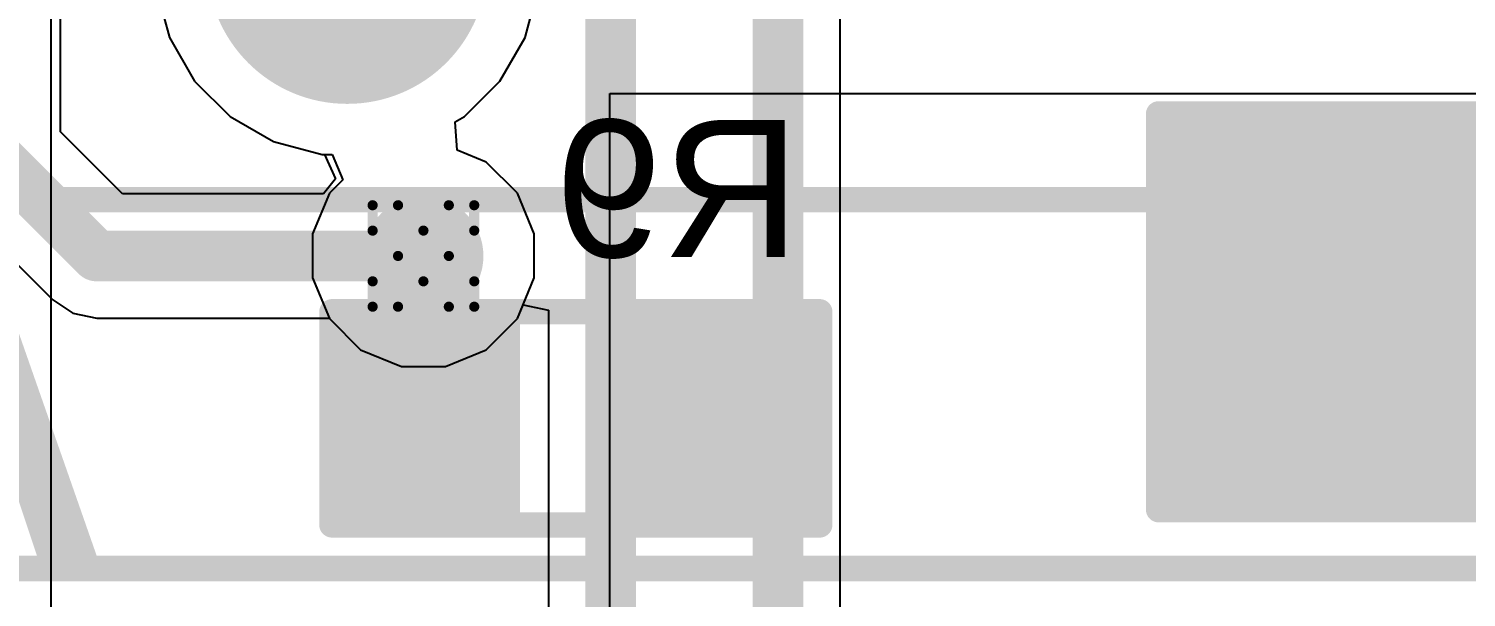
# Model space of a CAD drawing. Header units: inches. Extents: x -6 to 328, y -6 to 90.
# Drawn here: x 15.78 to 22.96, y 14.84 to 17.69 of the extents above; entities that cross this region are included whole.
import ezdxf

# ---------------------------------------------------------------- set-up
doc = ezdxf.new("R2010")
doc.units = ezdxf.units.IN
for name, color, linetype in [('Bottom Layer', 5, 'Continuous'), ('Bottom Overlay', 54, 'Continuous'), ('Bottom Paste', 16, 'Continuous'), ('Bottom Solder', 6, 'Continuous'), ('Drill Drawing', 1, 'Continuous'), ('GND', 76, 'Continuous'), ('Pad Holes', 156, 'Continuous'), ('PWR', 16, 'Continuous'), ('Top Layer', 1, 'Continuous'), ('Top Overlay', 2, 'Continuous'), ('Via Holes', 16, 'Continuous')]:
    doc.layers.add(name, color=color, linetype=linetype)
doc.styles.add('Arial', font='', dxfattribs={"height": 0.2})
doc.styles.add('Arial_Bold', font='', dxfattribs={"height": 0.2})
doc.styles.get('Arial').set_extended_font_data('Arial')
doc.styles.get('Arial_Bold').set_extended_font_data('Arial', bold=True)

# ---------------------------------------------------------------- blocks, each defined once
blk = doc.blocks.new('R___1206_B_31')
at = {"layer": 'Bottom Layer'}
for points in [[(-2.032, 0.889), (-0.508, 0.889), (-0.508, -0.889), (-2.032, -0.889)], [(0.508, 0.889), (2.032, 0.889), (2.032, -0.889), (0.508, -0.889)]]:
    blk.add_hatch(color=5, dxfattribs=at).paths.add_polyline_path(points)
at = {"layer": 'Bottom Paste'}
for points in [[(-2.032, 0.889), (-0.508, 0.889), (-0.508, -0.889), (-2.032, -0.889)], [(0.508, 0.889), (2.032, 0.889), (2.032, -0.889), (0.508, -0.889)]]:
    blk.add_hatch(color=16, dxfattribs=at).paths.add_polyline_path(points)
at = {"layer": 'Bottom Solder'}
for points in [[(-2.1336, 0.9906), (-0.4064, 0.9906), (-0.4064, -0.9906), (-2.1336, -0.9906)], [(0.4064, 0.9906), (2.1336, 0.9906), (2.1336, -0.9906), (0.4064, -0.9906)]]:
    blk.add_hatch(color=6, dxfattribs=at).paths.add_polyline_path(points)
at = {"layer": 'Bottom Overlay'}
for points in [[(-2.1336, 0.9906, 0.127, 0.127, 0), (-2.1336, -0.9906, 0.127, 0.127, 0)], [(2.1336, 0.9906, 0.127, 0.127, 0), (-2.1336, 0.9906, 0.127, 0.127, 0)], [(2.1336, 0.9906, 0.127, 0.127, 0), (2.1336, -0.9906, 0.127, 0.127, 0)], [(2.1336, -0.9906, 0.127, 0.127, 0), (-2.1336, -0.9906, 0.127, 0.127, 0)]]:
    blk.add_lwpolyline(points, format="xyseb", dxfattribs=at)
for points in [[(-2.16535, 0.9906, 0.0635, 0.0635, 1), (-2.10185, 0.9906, 0.0635, 0.0635, 1)], [(-2.16535, 0.9906, 0.0635, 0.0635, 1), (-2.10185, 0.9906, 0.0635, 0.0635, 1)], [(2.10185, 0.9906, 0.0635, 0.0635, 1), (2.16535, 0.9906, 0.0635, 0.0635, 1)], [(2.10185, 0.9906, 0.0635, 0.0635, 1), (2.16535, 0.9906, 0.0635, 0.0635, 1)], [(-2.16535, -0.9906, 0.0635, 0.0635, 1), (-2.10185, -0.9906, 0.0635, 0.0635, 1)], [(-2.16535, -0.9906, 0.0635, 0.0635, 1), (-2.10185, -0.9906, 0.0635, 0.0635, 1)], [(2.10185, -0.9906, 0.0635, 0.0635, 1), (2.16535, -0.9906, 0.0635, 0.0635, 1)], [(2.10185, -0.9906, 0.0635, 0.0635, 1), (2.16535, -0.9906, 0.0635, 0.0635, 1)]]:
    blk.add_lwpolyline(points, format="xyseb", close=True, dxfattribs=at)
blk = doc.blocks.new('R___0603_B_33')
at = {"layer": 'Bottom Layer'}
for points in [[(-1.143, -0.4445), (-1.143, 0.4445), (-0.381, 0.4445), (-0.381, -0.4445)], [(0.381, -0.4445), (0.381, 0.4445), (1.143, 0.4445), (1.143, -0.4445)]]:
    blk.add_hatch(color=5, dxfattribs=at).paths.add_polyline_path(points)
at = {"layer": 'Bottom Paste'}
for points in [[(-1.143, -0.4445), (-1.143, 0.4445), (-0.381, 0.4445), (-0.381, -0.4445)], [(0.381, -0.4445), (0.381, 0.4445), (1.143, 0.4445), (1.143, -0.4445)]]:
    blk.add_hatch(color=16, dxfattribs=at).paths.add_polyline_path(points)
at = {"layer": 'Bottom Solder'}
for points in [[(-1.2446, -0.5461), (-1.2446, 0.5461), (-0.2794, 0.5461), (-0.2794, -0.5461)], [(0.2794, -0.5461), (0.2794, 0.5461), (1.2446, 0.5461), (1.2446, -0.5461)]]:
    blk.add_hatch(color=6, dxfattribs=at).paths.add_polyline_path(points)
at = {"layer": 'Bottom Overlay'}
for points in [[(-1.2192, 0.5334, 0.127, 0.127, 0), (1.2192, 0.5334, 0.127, 0.127, 0)], [(-1.2192, -0.5334, 0.127, 0.127, 0), (-1.2192, 0.5334, 0.127, 0.127, 0)], [(1.2192, -0.5334, 0.127, 0.127, 0), (1.2192, 0.5334, 0.127, 0.127, 0)], [(-1.2192, -0.5334, 0.127, 0.127, 0), (1.2192, -0.5334, 0.127, 0.127, 0)]]:
    blk.add_lwpolyline(points, format="xyseb", dxfattribs=at)
for points in [[(-1.25095, 0.5334, 0.0635, 0.0635, 1), (-1.18745, 0.5334, 0.0635, 0.0635, 1)], [(-1.25095, 0.5334, 0.0635, 0.0635, 1), (-1.18745, 0.5334, 0.0635, 0.0635, 1)], [(1.18745, 0.5334, 0.0635, 0.0635, 1), (1.25095, 0.5334, 0.0635, 0.0635, 1)], [(1.18745, 0.5334, 0.0635, 0.0635, 1), (1.25095, 0.5334, 0.0635, 0.0635, 1)], [(-1.25095, -0.5334, 0.0635, 0.0635, 1), (-1.18745, -0.5334, 0.0635, 0.0635, 1)], [(-1.25095, -0.5334, 0.0635, 0.0635, 1), (-1.18745, -0.5334, 0.0635, 0.0635, 1)], [(1.18745, -0.5334, 0.0635, 0.0635, 1), (1.25095, -0.5334, 0.0635, 0.0635, 1)], [(1.18745, -0.5334, 0.0635, 0.0635, 1), (1.25095, -0.5334, 0.0635, 0.0635, 1)]]:
    blk.add_lwpolyline(points, format="xyseb", close=True, dxfattribs=at)
blk = doc.blocks.new('HR963370A_51')
at = {"layer": 'Pad Holes'}
h = blk.add_hatch(color=7, dxfattribs=at)
edge = h.paths.add_edge_path()
edge.add_arc((-7, 0.3), 0.7, 0, 360)
at = {"layer": 'Top Overlay'}
blk.add_lwpolyline([(-8.1788, 8.6614, 0.127, 0.127, 0), (-8.1788, -8.2296, 0.127, 0.127, 0)], format="xyseb", dxfattribs=at)
blk = doc.blocks.new('HR963370A_52')
at = {"layer": 'Top Overlay'}
blk.add_lwpolyline([(8.1788, 8.6614, 0.127, 0.127, 0), (8.1788, -8.2296, 0.127, 0.127, 0)], format="xyseb", dxfattribs=at)

msp = doc.modelspace()

# ---------------------------------------------------------------- hatches: boundary and pattern name
at = {"layer": 'Bottom Layer'}
h = msp.add_hatch(color=5, dxfattribs=at)
edge = h.paths.add_edge_path()
edge.add_arc((17.751, 16.5504), 0.3, 0, 360)
at = {"layer": 'GND'}
h = msp.add_hatch(color=76, dxfattribs=at)
edge = h.paths.add_edge_path()
edge.add_arc((17.751, 16.5504), 0.3, 0, 360)
at = {"layer": 'PWR'}
h = msp.add_hatch(color=16, dxfattribs=at)
edge = h.paths.add_edge_path()
edge.add_arc((17.751, 16.5504), 0.3, 0, 360)
at = {"layer": 'Top Layer'}
h = msp.add_hatch(color=1, dxfattribs=at)
edge = h.paths.add_edge_path()
edge.add_arc((17.751, 16.5504), 0.3, 0, 360)
at = {"layer": 'Via Holes'}
h = msp.add_hatch(color=7, dxfattribs=at)
edge = h.paths.add_edge_path()
edge.add_arc((17.751, 16.5504), 0.15, 0, 360)

# ---------------------------------------------------------------- linework, layer by layer
at = {"layer": 'Bottom Layer'}
for p, q in [((18.6832, 12.7526), (18.6832, 17.3632)), ((18.6832, 17.3632), (23.1484, 17.3632))]:
    msp.add_line(p, q, dxfattribs=at)
msp.add_lwpolyline([(17.751, 15.7376, 0.508, 0.508, 0), (17.751, 16.5504, 0.508, 0.508, 0)], format="xyseb", dxfattribs=at)
for points in [[(17.624, 16.5504, 0.254, 0.254, 1), (17.878, 16.5504, 0.254, 0.254, 1)], [(17.624, 15.7376, 0.254, 0.254, 1), (17.878, 15.7376, 0.254, 0.254, 1)]]:
    msp.add_lwpolyline(points, format="xyseb", close=True, dxfattribs=at)
at = {"layer": 'Drill Drawing'}
for points in [[(17.497, 16.6774, 0.0508, 0.0508, 0), (17.497, 16.8044, 0.0508, 0.0508, 0)], [(17.497, 16.8044, 0.0508, 0.0508, 0), (17.624, 16.8044, 0.0508, 0.0508, 0)], [(17.624, 16.8044, 0.0508, 0.0508, 0), (17.751, 16.6774, 0.0508, 0.0508, 0)], [(17.751, 16.6774, 0.0508, 0.0508, 0), (17.878, 16.8044, 0.0508, 0.0508, 0)], [(17.878, 16.8044, 0.0508, 0.0508, 0), (18.005, 16.8044, 0.0508, 0.0508, 0)], [(18.005, 16.6774, 0.0508, 0.0508, 0), (18.005, 16.8044, 0.0508, 0.0508, 0)], [(17.497, 16.6774, 0.0508, 0.0508, 0), (17.624, 16.5504, 0.0508, 0.0508, 0)], [(17.878, 16.5504, 0.0508, 0.0508, 0), (18.005, 16.6774, 0.0508, 0.0508, 0)], [(17.497, 16.4234, 0.0508, 0.0508, 0), (17.624, 16.5504, 0.0508, 0.0508, 0)], [(17.878, 16.5504, 0.0508, 0.0508, 0), (18.005, 16.4234, 0.0508, 0.0508, 0)], [(17.497, 16.2964, 0.0508, 0.0508, 0), (17.497, 16.4234, 0.0508, 0.0508, 0)], [(17.624, 16.2964, 0.0508, 0.0508, 0), (17.751, 16.4234, 0.0508, 0.0508, 0)], [(17.751, 16.4234, 0.0508, 0.0508, 0), (17.878, 16.2964, 0.0508, 0.0508, 0)], [(18.005, 16.2964, 0.0508, 0.0508, 0), (18.005, 16.4234, 0.0508, 0.0508, 0)], [(17.497, 16.2964, 0.0508, 0.0508, 0), (17.624, 16.2964, 0.0508, 0.0508, 0)], [(17.878, 16.2964, 0.0508, 0.0508, 0), (18.005, 16.2964, 0.0508, 0.0508, 0)]]:
    msp.add_lwpolyline(points, format="xyseb", dxfattribs=at)
for points in [[(17.4843, 16.8044, 0.0254, 0.0254, 1), (17.5097, 16.8044, 0.0254, 0.0254, 1)], [(17.4843, 16.8044, 0.0254, 0.0254, 1), (17.5097, 16.8044, 0.0254, 0.0254, 1)], [(17.6113, 16.8044, 0.0254, 0.0254, 1), (17.6367, 16.8044, 0.0254, 0.0254, 1)], [(17.6113, 16.8044, 0.0254, 0.0254, 1), (17.6367, 16.8044, 0.0254, 0.0254, 1)], [(17.8653, 16.8044, 0.0254, 0.0254, 1), (17.8907, 16.8044, 0.0254, 0.0254, 1)], [(17.8653, 16.8044, 0.0254, 0.0254, 1), (17.8907, 16.8044, 0.0254, 0.0254, 1)], [(17.9923, 16.8044, 0.0254, 0.0254, 1), (18.0177, 16.8044, 0.0254, 0.0254, 1)], [(17.9923, 16.8044, 0.0254, 0.0254, 1), (18.0177, 16.8044, 0.0254, 0.0254, 1)], [(17.4843, 16.6774, 0.0254, 0.0254, 1), (17.5097, 16.6774, 0.0254, 0.0254, 1)], [(17.4843, 16.6774, 0.0254, 0.0254, 1), (17.5097, 16.6774, 0.0254, 0.0254, 1)], [(17.7383, 16.6774, 0.0254, 0.0254, 1), (17.7637, 16.6774, 0.0254, 0.0254, 1)], [(17.7383, 16.6774, 0.0254, 0.0254, 1), (17.7637, 16.6774, 0.0254, 0.0254, 1)], [(17.9923, 16.6774, 0.0254, 0.0254, 1), (18.0177, 16.6774, 0.0254, 0.0254, 1)], [(17.9923, 16.6774, 0.0254, 0.0254, 1), (18.0177, 16.6774, 0.0254, 0.0254, 1)], [(17.6113, 16.5504, 0.0254, 0.0254, 1), (17.6367, 16.5504, 0.0254, 0.0254, 1)], [(17.6113, 16.5504, 0.0254, 0.0254, 1), (17.6367, 16.5504, 0.0254, 0.0254, 1)], [(17.8653, 16.5504, 0.0254, 0.0254, 1), (17.8907, 16.5504, 0.0254, 0.0254, 1)], [(17.8653, 16.5504, 0.0254, 0.0254, 1), (17.8907, 16.5504, 0.0254, 0.0254, 1)], [(17.4843, 16.4234, 0.0254, 0.0254, 1), (17.5097, 16.4234, 0.0254, 0.0254, 1)], [(17.4843, 16.4234, 0.0254, 0.0254, 1), (17.5097, 16.4234, 0.0254, 0.0254, 1)], [(17.7383, 16.4234, 0.0254, 0.0254, 1), (17.7637, 16.4234, 0.0254, 0.0254, 1)], [(17.7383, 16.4234, 0.0254, 0.0254, 1), (17.7637, 16.4234, 0.0254, 0.0254, 1)], [(17.9923, 16.4234, 0.0254, 0.0254, 1), (18.0177, 16.4234, 0.0254, 0.0254, 1)], [(17.9923, 16.4234, 0.0254, 0.0254, 1), (18.0177, 16.4234, 0.0254, 0.0254, 1)], [(17.4843, 16.2964, 0.0254, 0.0254, 1), (17.5097, 16.2964, 0.0254, 0.0254, 1)], [(17.4843, 16.2964, 0.0254, 0.0254, 1), (17.5097, 16.2964, 0.0254, 0.0254, 1)], [(17.6113, 16.2964, 0.0254, 0.0254, 1), (17.6367, 16.2964, 0.0254, 0.0254, 1)], [(17.6113, 16.2964, 0.0254, 0.0254, 1), (17.6367, 16.2964, 0.0254, 0.0254, 1)], [(17.8653, 16.2964, 0.0254, 0.0254, 1), (17.8907, 16.2964, 0.0254, 0.0254, 1)], [(17.8653, 16.2964, 0.0254, 0.0254, 1), (17.8907, 16.2964, 0.0254, 0.0254, 1)], [(17.9923, 16.2964, 0.0254, 0.0254, 1), (18.0177, 16.2964, 0.0254, 0.0254, 1)], [(17.9923, 16.2964, 0.0254, 0.0254, 1), (18.0177, 16.2964, 0.0254, 0.0254, 1)]]:
    msp.add_lwpolyline(points, format="xyseb", close=True, dxfattribs=at)
at = {"layer": 'GND'}
for p, q in [((16.416, 17.8862), (16.481, 17.6436)), ((18.259, 17.6436), (18.324, 17.8862)), ((16.481, 17.6436), (16.6066, 17.4261)), ((18.1334, 17.4261), (18.259, 17.6436)), ((16.6066, 17.4261), (16.7842, 17.2484)), ((17.9557, 17.2484), (18.1334, 17.4261)), ((16.7842, 17.2484), (17.0017, 17.1229)), ((17.9095, 17.2218), (17.9557, 17.2484)), ((17.9189, 17.0805), (17.9095, 17.2218)), ((17.0017, 17.1229), (17.2444, 17.0578)), ((17.2444, 17.0578), (17.2953, 17.0578)), ((17.2953, 17.0578), (17.3479, 16.9308)), ((18.0648, 17.0201), (17.9189, 17.0805)), ((18.2206, 16.8642), (18.0648, 17.0201)), ((17.3479, 16.9308), (17.2813, 16.8642)), ((17.2813, 16.8642), (17.197, 16.6606)), ((18.305, 16.6606), (18.2206, 16.8642)), ((17.197, 16.6606), (17.197, 16.4402)), ((18.305, 16.4402), (18.305, 16.6606)), ((17.197, 16.4402), (17.2813, 16.2366)), ((18.2206, 16.2366), (18.305, 16.4402)), ((17.2813, 16.2366), (17.4372, 16.0808)), ((18.0648, 16.0808), (18.2206, 16.2366)), ((17.4372, 16.0808), (17.6408, 15.9964)), ((17.8612, 15.9964), (18.0648, 16.0808)), ((17.6408, 15.9964), (17.8612, 15.9964))]:
    msp.add_line(p, q, dxfattribs=at)
at = {"layer": 'PWR'}
for p, q in [((15.8904, 13.5677), (15.8904, 20.1153)), ((19.8346, 14.0708), (19.8346, 18.5992)), ((16.416, 17.8862), (16.481, 17.6436)), ((16.481, 17.6436), (16.6066, 17.4261)), ((16.6066, 17.4261), (16.7842, 17.2484)), ((16.7842, 17.2484), (17.0017, 17.1229)), ((17.0017, 17.1229), (17.2444, 17.0578)), ((17.2444, 17.0578), (17.2953, 17.0578)), ((17.2953, 17.0578), (17.3479, 16.9308)), ((17.3479, 16.9308), (17.2813, 16.8642)), ((17.2813, 16.8642), (17.197, 16.6606)), ((17.197, 16.6606), (17.197, 16.4402)), ((17.197, 16.4402), (17.2813, 16.2366)), ((18.2206, 16.2366), (18.249, 16.3052)), ((18.249, 16.3052), (18.376, 16.2799)), ((18.376, 16.2799), (18.376, 14.2834)), ((17.2813, 16.2366), (17.4372, 16.0808)), ((18.0648, 16.0808), (18.2206, 16.2366)), ((17.4372, 16.0808), (17.6408, 15.9964)), ((17.8612, 15.9964), (18.0648, 16.0808)), ((17.6408, 15.9964), (17.8612, 15.9964))]:
    msp.add_line(p, q, dxfattribs=at)
for points in [[(18.6868, 13.6031, 0.254, 0.254, 0), (18.6868, 20.1917, 0.254, 0.254, 0)], [(19.5239, 13.9421, 0.254, 0.254, 0), (19.5239, 19.0701, 0.254, 0.254, 0)]]:
    msp.add_lwpolyline(points, format="xyseb", dxfattribs=at)
at = {"layer": 'Top Layer'}
for p, q in [((15.9359, 17.1718), (15.9359, 20.8687)), ((16.416, 17.8862), (16.481, 17.6436)), ((18.259, 17.6436), (18.324, 17.8862)), ((16.481, 17.6436), (16.6066, 17.4261)), ((18.1334, 17.4261), (18.259, 17.6436)), ((16.6066, 17.4261), (16.7842, 17.2484)), ((17.9557, 17.2484), (18.1334, 17.4261)), ((16.7842, 17.2484), (17.0017, 17.1229)), ((17.9095, 17.2218), (17.9557, 17.2484)), ((17.9189, 17.0805), (17.9095, 17.2218)), ((16.2465, 16.8612), (15.9359, 17.1718)), ((17.0017, 17.1229), (17.2444, 17.0578)), ((17.2444, 17.0578), (17.2571, 17.0578)), ((17.2571, 17.0578), (17.3108, 16.9372)), ((18.0648, 17.0201), (17.9189, 17.0805)), ((18.2206, 16.8642), (18.0648, 17.0201)), ((17.3108, 16.9372), (17.2516, 16.8612)), ((15.4054, 16.8233), (15.898, 16.3307)), ((17.2516, 16.8612), (16.2465, 16.8612)), ((18.305, 16.6606), (18.2206, 16.8642)), ((18.305, 16.4402), (18.305, 16.6606)), ((18.2206, 16.2366), (18.305, 16.4402)), ((15.898, 16.3307), (15.9989, 16.2633)), ((15.9989, 16.2633), (16.1178, 16.2397)), ((16.1178, 16.2397), (17.2801, 16.2397)), ((17.2801, 16.2397), (17.2813, 16.2366)), ((17.2813, 16.2366), (17.4372, 16.0808)), ((18.0648, 16.0808), (18.2206, 16.2366)), ((17.4372, 16.0808), (17.6408, 15.9964)), ((17.8612, 15.9964), (18.0648, 16.0808)), ((17.6408, 15.9964), (17.8612, 15.9964))]:
    msp.add_line(p, q, dxfattribs=at)
for points in [[(15.6252, 17.0431, 0.254, 0.254, 0), (16.1178, 16.5504, 0.254, 0.254, 0)], [(16.1178, 16.5504, 0.254, 0.254, 0), (17.751, 16.5504, 0.254, 0.254, 0)]]:
    msp.add_lwpolyline(points, format="xyseb", dxfattribs=at)
for points in [[(16.0543, 16.5504, 0.127, 0.127, 1), (16.1813, 16.5504, 0.127, 0.127, 1)], [(16.0543, 16.5504, 0.127, 0.127, 1), (16.1813, 16.5504, 0.127, 0.127, 1)], [(17.6875, 16.5504, 0.127, 0.127, 1), (17.8145, 16.5504, 0.127, 0.127, 1)]]:
    msp.add_lwpolyline(points, format="xyseb", close=True, dxfattribs=at)

# ---------------------------------------------------------------- block references
for name, p, rotation in [('HR963370A_51', (17.67, 25.0118), 90), ('R___1206_B_31', (23.56, 16.271), 180), ('HR963370A_52', (17.67, 6.8072), 90)]:
    msp.add_blockref(name, p, dxfattribs=dict(rotation=rotation))
msp.add_blockref('R___0603_B_33', (18.513, 15.7376))

# ---------------------------------------------------------------- texts
at = {"layer": 'Bottom Overlay', "style": 'Arial', "text_generation_flag": 2}
msp.add_text('R9', height=0.6858, dxfattribs=at).set_placement((19.6355, 16.5452))
at = {"layer": 'Top Overlay', "style": 'Arial_Bold'}
msp.add_text('RJ45-A', height=1.5, dxfattribs=at).set_placement((8.9578, 15.0361))

doc.saveas('drawing.dxf')
